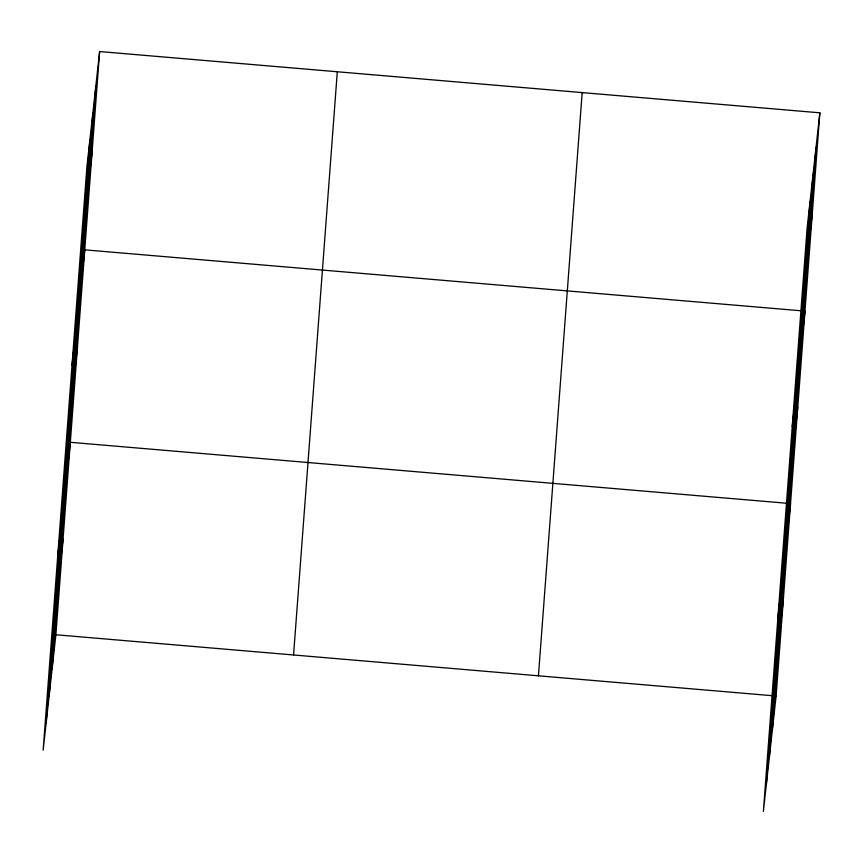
<?xml version="1.0" encoding="UTF-8"?>
<svg xmlns="http://www.w3.org/2000/svg" width="863" height="863" viewBox="0 0 863 863"><rect width="100%" height="100%" fill="white"/><g stroke="black" fill="none" stroke-linecap="round" stroke-linejoin="round"><path stroke-width="1.29" d="M46.106 723.442L89.838 140.227M49.148 695.891L92.88 112.675M52.093 669.149L95.836 85.933M99.633 51.543L86.893 166.969L43.15 750.184L55.89 634.758L99.633 51.543L819.85 112.816L776.107 696.031L763.367 811.457L807.11 228.242L819.85 112.816M293.56 654.985L337.304 71.769M538.436 675.815L582.18 92.6M766.322 784.715L810.055 201.5M769.365 757.164L813.097 173.948M772.309 730.422L816.053 147.217M88.404 185.081L92.201 150.691M72.017 365.254L84.757 249.839L800.972 310.777M73.743 380.464L77.541 346.074M57.584 557.714L70.324 442.298L786.538 503.237M59.31 572.924L63.107 538.534M808.62 246.354L812.417 211.964M792.234 426.538L804.974 311.111M793.96 441.737L797.757 407.347M777.8 618.998L790.54 503.571M779.526 634.197L783.324 599.807M55.89 634.758L776.107 696.031"/></g></svg>
